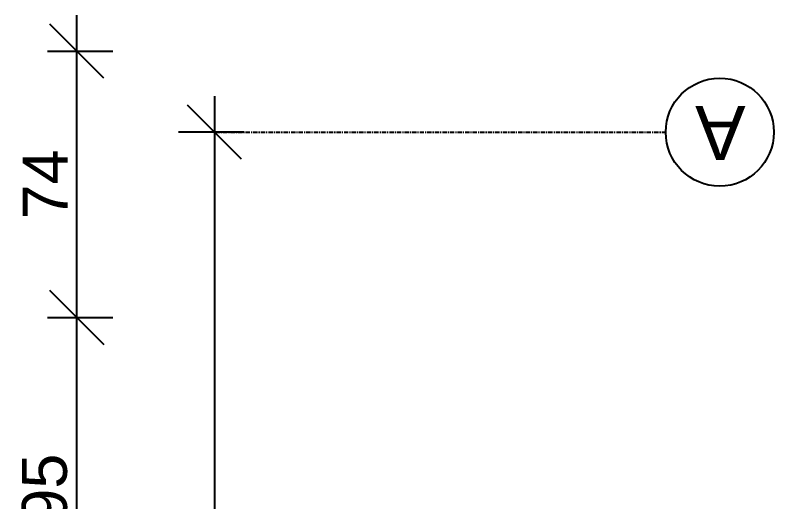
# Model space of a CAD drawing. Extents: x -5566 to 5867, y -120 to 4683.
# Drawn here: x -1915.6 to -1705, y 4087.8 to 4223 of the extents above; entities that cross this region are included whole.
import ezdxf

# ---------------------------------------------------------------- set-up
doc = ezdxf.new("R2010")
doc.units = 0
doc.linetypes.add('GRID_LINE', pattern=[2.1, 1.2, -0.3, 0.3, -0.3])
doc.layers.get('0').update_dxf_attribs({"linetype": 'CONTINUOUS'})
doc.layers.get('DEFPOINTS').update_dxf_attribs({"linetype": 'CONTINUOUS'})
for name, color, linetype in [('A-ANNO-DIMS', 211, 'CONTINUOUS'), ('S-GRID', 1, 'CONTINUOUS'), ('S-GRID-IDEN', 1, 'CONTINUOUS')]:
    doc.layers.add(name, color=color, linetype=linetype)
doc.styles.add('ARIAL', font='arial.ttf', dxfattribs={"height": 12.5})
doc.styles.add('ARIAL_1', font='arial.ttf', dxfattribs={"height": 15})
doc.dimstyles.new('100_200_2_5MM_ARIAL_CM', dxfattribs={"dimscale": 30.48, "dimtxt": 12.753242, "dimasz": 0.492126, "dimexe": 0.328084, "dimexo": 0.0625, "dimgap": 0.082021, "dimtad": 1, "dimdec": 0, "dimzin": 0, "dimtxsty": 'ARIAL', "dimblk1": 'OBLIQUE', "dimblk2": 'OBLIQUE', "dimsah": 1, "dimcen": 0.09, "dimdle": 0.328084, "dimazin": 3, "dimtfac": 1, "dimtdec": 4, "dimtix": 1, "dimtmove": 0, "dimatfit": 3, "dimtvp": 1, "dimtolj": 1, "dimtzin": 0})

# ---------------------------------------------------------------- blocks, each defined once
blk = doc.blocks.new('GRID_-_AR_GRID_HEAD_-_CIRC')
at = {"layer": 'S-GRID-IDEN'}
blk.add_circle((0, 0), 0.3, dxfattribs=at)
blk = doc.blocks.new('_OBLIQUE')
at = {"color": 0, "linetype": 'BYBLOCK'}
blk.add_line((-0.5, -0.5), (0.5, 0.5), dxfattribs=at)
blk = doc.blocks.new('DIMBLOCK59-LEVEL__9_00')
at = {"layer": 'A-ANNO-DIMS', "color": 0}
for p, q in [((-1860.21, 4200.49), (-1860.21, 3382.99)), ((-1852.11, 4190.49), (-1870.21, 4190.49)), ((-1852.11, 3392.99), (-1870.21, 3392.99))]:
    blk.add_line(p, q, dxfattribs=at)
at = {"layer": 'DEFPOINTS', "color": 0}
for p in [(-1850.21, 4190.49), (-1860.21, 3392.99), (-1850.21, 3392.99)]:
    blk.add_point(p, dxfattribs=at)
at = {"layer": 'A-ANNO-DIMS', "color": 0, "xscale": 15, "yscale": 15, "zscale": 15}
for p, rotation in [((-1860.21, 4190.49), 90), ((-1860.21, 3392.99), 270)]:
    blk.add_blockref('_OBLIQUE', p, dxfattribs=dict(at, rotation=rotation))
at = {"layer": 'A-ANNO-DIMS', "color": 0, "insert": (-1869.09, 3791.74), "char_height": 12.5, "width": 34.6103, "attachment_point": 5, "rotation": 90, "style": 'ARIAL'}
blk.add_mtext('\\A1;798', dxfattribs=at)
blk = doc.blocks.new('DIMBLOCK252-LEVEL__9_00')
at = {"layer": 'A-ANNO-DIMS', "color": 0}
for p, q in [((-1898.49, 4033.99), (-1898.49, 4148.99)), ((-1906.58, 4138.99), (-1888.49, 4138.99)), ((-1906.58, 4043.99), (-1888.49, 4043.99))]:
    blk.add_line(p, q, dxfattribs=at)
at = {"layer": 'DEFPOINTS', "color": 0}
for p in [(-1908.49, 4138.99), (-1898.49, 4138.99), (-1908.49, 4043.99)]:
    blk.add_point(p, dxfattribs=at)
at = {"layer": 'A-ANNO-DIMS', "color": 0, "xscale": 15, "yscale": 15, "zscale": 15}
for p, rotation in [((-1898.49, 4138.99), 90), ((-1898.49, 4043.99), 270)]:
    blk.add_blockref('_OBLIQUE', p, dxfattribs=dict(at, rotation=rotation))
at = {"layer": 'A-ANNO-DIMS', "color": 0, "insert": (-1907.37, 4091.49), "char_height": 12.5, "width": 23.0736, "attachment_point": 5, "rotation": 90, "style": 'ARIAL'}
blk.add_mtext('\\A1;95', dxfattribs=at)
blk = doc.blocks.new('DIMBLOCK253-LEVEL__9_00')
at = {"layer": 'A-ANNO-DIMS', "color": 0}
for p, q in [((-1898.49, 4128.99), (-1898.49, 4222.99)), ((-1906.58, 4212.99), (-1888.49, 4212.99)), ((-1906.58, 4138.99), (-1888.49, 4138.99))]:
    blk.add_line(p, q, dxfattribs=at)
at = {"layer": 'DEFPOINTS', "color": 0}
for p in [(-1908.49, 4212.99), (-1898.49, 4212.99), (-1908.49, 4138.99)]:
    blk.add_point(p, dxfattribs=at)
at = {"layer": 'A-ANNO-DIMS', "color": 0, "xscale": 15, "yscale": 15, "zscale": 15}
for p, rotation in [((-1898.49, 4212.99), 90), ((-1898.49, 4138.99), 270)]:
    blk.add_blockref('_OBLIQUE', p, dxfattribs=dict(at, rotation=rotation))
at = {"layer": 'A-ANNO-DIMS', "color": 0, "insert": (-1907.24, 4175.99), "char_height": 12.5, "width": 23.0736, "attachment_point": 5, "rotation": 90, "style": 'ARIAL'}
blk.add_mtext('\\A1;74', dxfattribs=at)

msp = doc.modelspace()

# ---------------------------------------------------------------- linework, layer by layer
at = {"layer": 'S-GRID', "linetype": 'GRID_LINE'}
msp.add_line((-1860, 4190.49), (-1735, 4190.49), dxfattribs=at)

# ---------------------------------------------------------------- block references
at = {"layer": 'S-GRID-IDEN', "xscale": 49.99999999999998, "yscale": 49.99999999999998, "zscale": 49.99999999999998, "rotation": 270}
msp.add_blockref('GRID_-_AR_GRID_HEAD_-_CIRC', (-1720, 4190.49), dxfattribs=at)

# ---------------------------------------------------------------- texts
at = {"layer": 'S-GRID-IDEN', "insert": (-1712.85, 4182.78), "char_height": 15, "width": 17.2363, "attachment_point": 1, "rotation": 180, "style": 'ARIAL_1'}
msp.add_mtext('A', dxfattribs=at)

# ---------------------------------------------------------------- dimensions: what is measured, and where the dimension line sits
at = {"layer": 'A-ANNO-DIMS'}
for base, p1, p2, override, picture, middle in [((-1898.49, 4212.99), (-1908.49, 4138.99), (-1908.49, 4212.99), {"dimpost": '<>', "dimfxl": 74}, 'DIMBLOCK253-LEVEL__9_00', (-1907.24, 4175.99)), ((-1860.20930754, 3392.99172688), (-1850.20930754, 4190.49172688), (-1850.20930754, 3392.99172688), {"dimpost": '<>', "dimfxl": 797.5}, 'DIMBLOCK59-LEVEL__9_00', (-1869.09146989, 3791.74172688)), ((-1898.49, 4138.99), (-1908.49, 4043.99), (-1908.49, 4138.99), {"dimpost": '<>', "dimfxl": 95}, 'DIMBLOCK252-LEVEL__9_00', (-1907.37, 4091.49))]:
    dim = msp.add_linear_dim(base=base, p1=p1, p2=p2, angle=270, dimstyle='100_200_2_5MM_ARIAL_CM', override=override, dxfattribs=at)
    dim.commit()
    dim.dimension.update_dxf_attribs({"geometry": picture, "text_midpoint": middle})

doc.saveas('drawing.dxf')
